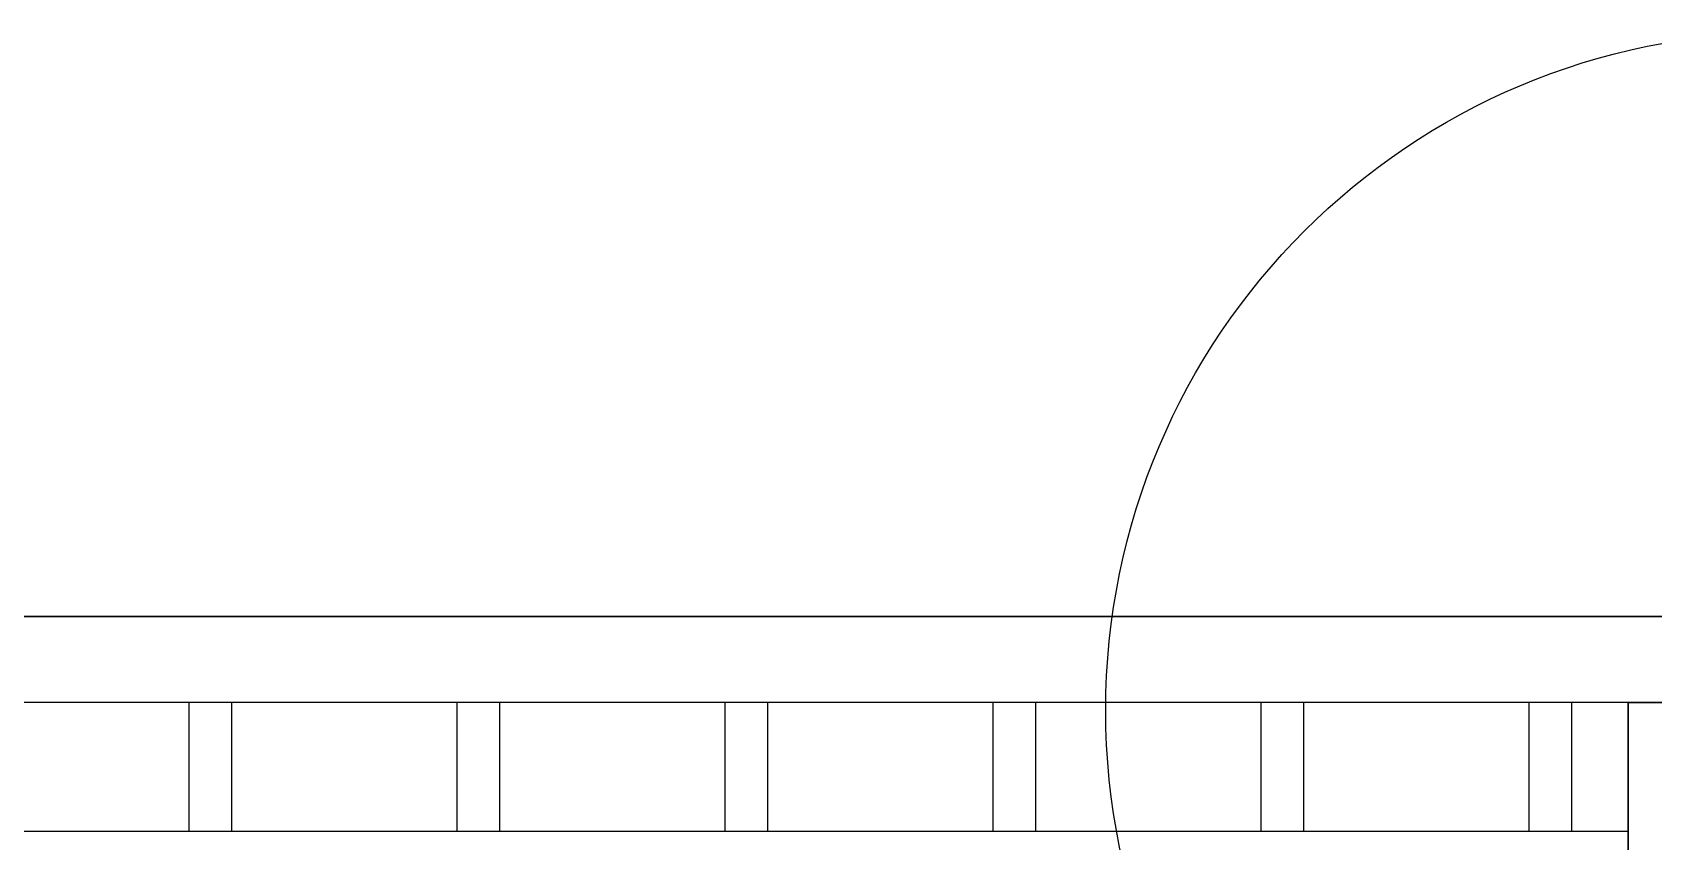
# Model space of a CAD drawing. Header units: millimetres. Extents: x 1924 to 471109, y -30014 to 109986.
# Drawn here: x 426393 to 429417, y 31324 to 32834 of the extents above; entities that cross this region are included whole.
import ezdxf

# ---------------------------------------------------------------- set-up
doc = ezdxf.new("R2010")
doc.units = ezdxf.units.MM
doc.header["$LTSCALE"] = 100
doc.layers.add('D NOSNIKY', color=7, linetype='Continuous', true_color=0x994d4d)
doc.layers.add('detaily', color=10, linetype='Continuous')
doc.layers.add('nosne steny', color=140, linetype='Continuous', lineweight=30, plot=False)
doc.layers.add('podlazi', color=40, linetype='Continuous', lineweight=30, plot=False)
doc.layers.add('PERI_HELPLINE', color=140, linetype='Continuous', plot=False)

msp = doc.modelspace()

# ---------------------------------------------------------------- linework, layer by layer
at = {"layer": 'D NOSNIKY'}
msp.add_line((419349.915, 31343.112), (429369.915, 31343.112), dxfattribs=at)
for points in [[(426684.915, 31343.112), (426764.915, 31343.112), (426764.915, 31583.454), (426684.915, 31583.454)], [(427184.915, 31343.112), (427264.915, 31343.112), (427264.915, 31583.454), (427184.915, 31583.454)], [(427684.915, 31343.112), (427764.915, 31343.112), (427764.915, 31583.454), (427684.915, 31583.454)], [(428184.915, 31343.112), (428264.915, 31343.112), (428264.915, 31583.454), (428184.915, 31583.454)], [(428684.915, 31343.112), (428764.915, 31343.112), (428764.915, 31583.454), (428684.915, 31583.454)], [(429184.915, 31343.112), (429264.915, 31343.112), (429264.915, 31583.454), (429184.915, 31583.454)]]:
    msp.add_lwpolyline(points, close=True, dxfattribs=at)
at = {"layer": 'detaily'}
msp.add_circle((429660.759, 31568.454), 1265.33, dxfattribs=at)
at = {"layer": 'nosne steny'}
msp.add_line((429369.915, 28633.112), (429369.915, 31583.454), dxfattribs=at)
at = {"layer": 'PERI_HELPLINE'}
msp.add_line((429369.915, 31583.454), (419535.759, 31583.454), dxfattribs=at)
at = {"layer": 'podlazi'}
for p, q in [((419775.759, 31743.454), (429625.759, 31743.454)), ((429625.759, 31583.454), (429369.915, 31583.454))]:
    msp.add_line(p, q, dxfattribs=at)

doc.saveas('drawing.dxf')
